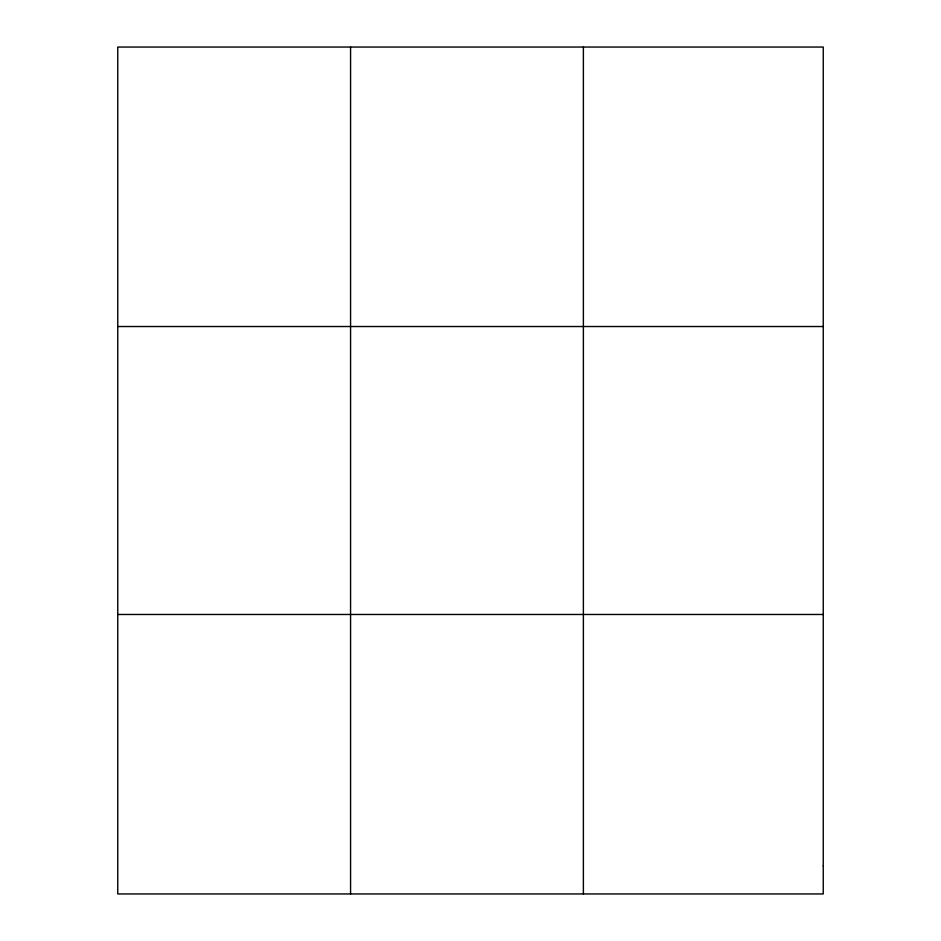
<?xml version="1.0" encoding="UTF-8"?>
<svg xmlns="http://www.w3.org/2000/svg" width="941" height="941" viewBox="0 0 941 941"><rect width="100%" height="100%" fill="white"/><g stroke="black" fill="none" stroke-linecap="round" stroke-linejoin="round"><path stroke-width="1.41" d="M350.57 47.05L350.57 893.95M583.385 47.05L583.385 893.95M117.754 326.527L823.246 326.527M117.754 614.473L823.246 614.473M823.246 866.002L823.246 893.95L117.754 893.95L117.754 47.05L823.246 47.05L823.246 866.002"/></g></svg>
